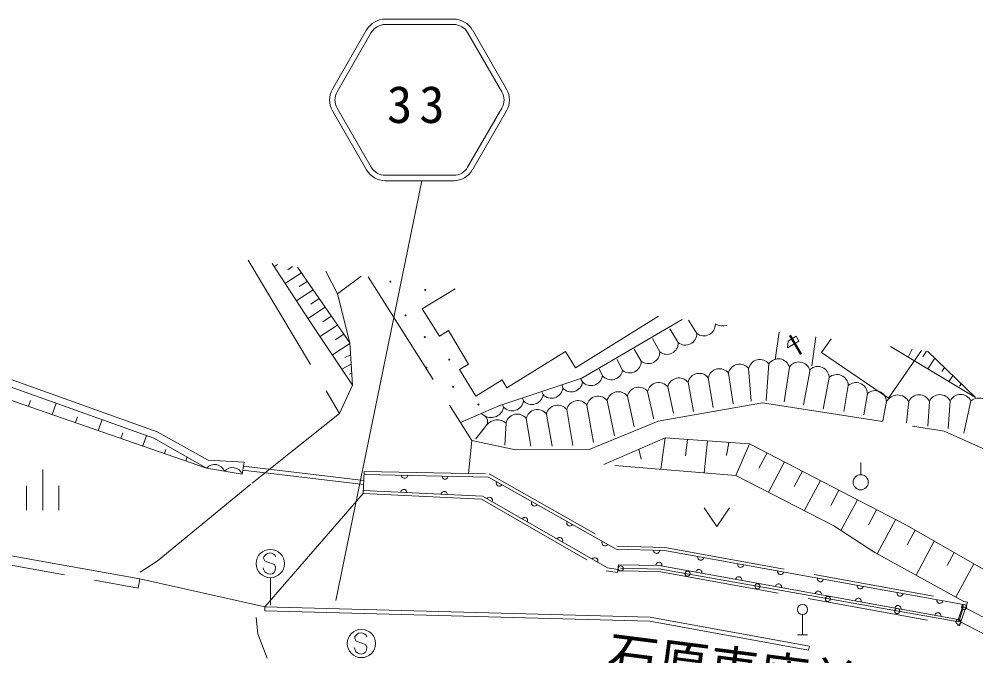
# Model space of a CAD drawing. Units: millimetres, scale not verified. Extents: x 40000 to 680000, y 20000 to 380000.
# Drawn here: x 214443 to 261705, y 271036 to 302484 of the extents above; entities that cross this region are included whole.
import ezdxf
from ezdxf.enums import TextEntityAlignment as Align

# ---------------------------------------------------------------- set-up
doc = ezdxf.new("R2010")
doc.units = ezdxf.units.MM
doc.header["$LTSCALE"] = 1000
doc.linetypes.add('DASHED', pattern=[7.5, 6, -1.5])
for name, color, linetype, lineweight in [('M-BGD', 7, 'Continuous', 13), ('M-BGD-HTXT', 7, 'Continuous', 13), ('M-BMK-OTRS', 5, 'Continuous', 13), ('M-STR-STRC', 7, 'Continuous', 13)]:
    doc.layers.add(name, color=color, linetype=linetype, lineweight=lineweight)
doc.styles.add('ＭＳ ゴシック', font='')
doc.styles.get('ＭＳ ゴシック').set_extended_font_data('MS Gothic')

msp = doc.modelspace()

# ---------------------------------------------------------------- linework, layer by layer
at = {"layer": 'M-BGD', "linetype": 'DASHED'}
for p, q in [((225764, 290574), (230277, 283002)), ((226948, 290407), (228782, 287589)), ((229600, 290034), (230170, 288922)), ((230170, 288922), (231343, 289795)), ((231678, 289749), (236807, 281677)), ((230170, 288922), (230773, 286492)), ((228782, 287589), (230912, 284405)), ((242237, 284756), (247203, 287651)), ((254080, 286011), (254554, 286692)), ((254080, 286011), (257383, 283761)), ((257383, 283761), (259023, 286118)), ((257488, 286315), (261681, 283800)), ((238140, 283388), (242237, 284756)), ((238140, 283388), (236250, 282554)), ((246005, 282623), (251157, 283534)), ((251157, 283534), (260144, 282136)), ((227854, 281074), (230277, 283002)), ((242598, 281228), (246005, 282623)), ((260144, 282136), (265680, 279651)), ((236807, 281677), (236634, 280041)), ((236807, 281677), (238961, 281215)), ((238961, 281215), (242598, 281228)), ((225948, 279564), (227854, 281074)), ((225524, 280400), (231475, 279699)), ((249853, 279952), (243320, 280483)), ((225501, 280201), (231451, 279500)), ((231487, 280149), (237670, 280020)), ((237670, 280020), (243976, 276450)), ((254686, 277453), (249853, 279952)), ((221258, 275712), (225948, 279564)), ((231439, 279050), (237289, 278770)), ((237289, 278770), (243450, 275235)), ((254686, 277453), (256721, 276134)), ((203396, 277426), (220321, 274387)), ((243976, 276450), (246333, 276387)), ((246333, 276387), (261290, 273684)), ((256721, 276134), (261116, 273715)), ((220427, 275167), (221258, 275712)), ((243450, 275235), (244003, 275157)), ((244013, 275234), (246037, 275207)), ((246037, 275207), (260891, 272521)), ((260819, 272780), (277805, 263926))]:
    msp.add_line(p, q, dxfattribs=at)
at = {"layer": 'M-BGD'}
for p, q in [((227206, 290371), (227058, 290274)), ((227954, 290265), (227717, 290109)), ((228191, 290231), (230773, 286492)), ((228385, 289951), (227606, 289440)), ((228675, 289530), (228280, 289272)), ((228965, 289110), (228166, 288586)), ((234359, 288181), (235990, 289156)), ((229262, 288680), (228858, 288414)), ((229559, 288250), (228740, 287712)), ((234359, 288181), (235207, 286832)), ((230167, 287369), (229327, 286818)), ((229863, 287809), (229448, 287537)), ((241922, 285267), (246031, 287807)), ((247920, 286963), (247508, 287610)), ((248836, 287420), (248826, 287435)), ((230478, 286918), (230053, 286639)), ((235207, 286832), (235647, 287109)), ((235647, 287109), (236635, 285451)), ((247004, 286506), (246579, 287185)), ((251787, 285650), (251986, 287022)), ((230775, 286458), (229928, 285903)), ((230773, 286492), (230912, 284405)), ((246088, 286048), (245736, 286712)), ((252434, 286587), (252404, 286250)), ((252404, 286250), (252964, 286582)), ((252825, 286818), (252434, 286587)), ((252502, 286835), (252553, 286865)), ((253040, 285928), (252502, 286835)), ((252550, 286868), (253088, 285961)), ((252964, 286582), (252825, 286818)), ((253596, 285354), (253803, 286789)), ((238535, 284279), (241427, 286066)), ((241427, 286066), (241922, 285267)), ((245172, 285591), (244833, 286178)), ((253088, 285961), (253038, 285931)), ((258564, 286177), (258356, 285794)), ((259273, 286086), (259091, 285808)), ((259322, 286079), (261681, 283800)), ((210585, 285547), (221092, 281795)), ((210703, 285877), (221265, 282099)), ((230533, 285768), (230812, 285898)), ((244256, 285134), (243979, 285677)), ((259681, 285733), (259335, 285207)), ((230842, 285449), (230385, 285193)), ((230872, 285003), (230741, 284951)), ((236193, 285178), (236635, 285451)), ((237006, 283862), (236193, 285178)), ((243253, 284875), (243093, 285199)), ((249483, 285001), (249724, 283489)), ((250481, 285228), (250603, 283611)), ((251479, 285456), (251347, 283649)), ((252492, 285301), (252227, 283575)), ((253516, 285182), (253184, 283438)), ((260158, 285272), (260026, 285084)), ((210594, 284859), (223705, 280310)), ((237006, 283862), (238299, 284661)), ((238299, 284661), (238535, 284279)), ((242278, 284564), (242196, 284696)), ((247487, 284546), (247750, 283099)), ((248485, 284774), (248728, 283302)), ((254460, 284785), (254168, 283214)), ((260575, 284869), (260376, 284583)), ((230277, 283002), (230912, 284405)), ((240327, 283941), (240260, 284077)), ((241302, 284253), (241264, 284398)), ((245490, 284091), (245792, 282728)), ((246489, 284319), (246761, 283019)), ((255403, 284388), (255177, 283099)), ((260989, 284469), (260903, 284353)), ((214898, 283366), (214998, 283646)), ((239352, 283630), (239301, 283746)), ((243493, 283643), (243861, 281897)), ((244492, 283864), (244832, 282349)), ((256347, 283991), (256171, 282948)), ((257291, 283594), (257109, 282648)), ((258387, 283598), (258276, 282550)), ((259411, 283607), (259325, 282386)), ((260434, 283616), (260334, 282271)), ((261458, 283626), (261106, 282027)), ((216070, 282959), (216269, 283517)), ((238377, 283318), (238325, 283443)), ((241494, 283200), (241788, 281426)), ((242493, 283422), (242824, 281581)), ((217221, 282560), (217319, 282835)), ((218351, 282168), (218543, 282705)), ((237445, 282891), (237290, 282986)), ((239494, 282758), (239725, 281401)), ((240494, 282979), (240776, 281397)), ((237536, 282429), (237011, 281760)), ((238495, 282537), (238439, 281435)), ((219461, 281782), (219558, 282054)), ((220551, 281404), (220736, 281922)), ((221092, 281795), (223705, 280310)), ((221265, 282099), (223774, 280704)), ((243320, 280483), (246359, 281806)), ((246359, 281806), (246150, 280253)), ((246359, 281806), (250530, 281506)), ((247458, 281727), (247355, 280916)), ((221622, 281033), (221691, 281227)), ((245053, 281237), (245164, 280759)), ((248445, 281656), (248283, 280080)), ((249506, 281579), (249383, 280939)), ((250530, 281506), (249853, 279952)), ((250530, 281506), (258280, 277486)), ((222673, 280668), (222741, 280858)), ((251391, 281059), (250986, 280302)), ((225461, 280005), (223705, 280310)), ((223774, 280704), (225564, 280596)), ((225564, 280596), (225461, 280005)), ((252253, 280612), (251455, 279123)), ((256016, 279984), (256016, 280584)), ((215608, 280235), (215608, 278235)), ((231439, 279050), (231487, 280149)), ((231484, 279999), (237629, 279870)), ((237629, 279870), (243935, 276301)), ((253140, 280152), (252736, 279398)), ((214808, 279440), (214808, 278240)), ((216408, 279440), (216408, 278240)), ((254027, 279692), (253231, 278205)), ((231446, 279200), (237332, 278918)), ((237332, 278918), (243500, 275379)), ((254942, 279218), (254539, 278466)), ((255856, 278743), (255041, 277222)), ((248285, 278342), (248910, 277418)), ((248910, 277418), (249535, 278342)), ((256798, 278255), (256397, 277507)), ((203448, 277884), (220403, 274839)), ((257752, 277789), (256833, 276073)), ((258280, 277486), (264187, 274102)), ((258701, 277245), (258311, 276518)), ((259650, 276702), (258748, 275018)), ((243935, 276301), (246318, 276238)), ((246318, 276238), (261089, 273568)), ((260627, 276142), (260284, 275500)), ((261605, 275581), (260722, 273932)), ((243500, 275379), (244024, 275306)), ((244003, 275157), (244051, 275534)), ((244051, 275534), (246066, 275506)), ((244144, 275367), (246147, 275323)), ((246066, 275506), (260838, 272836)), ((260858, 272710), (246147, 275323)), ((220321, 274387), (220403, 274839)), ((260891, 272521), (261290, 273684)), ((226587, 273452), (226582, 273252)), ((226582, 273252), (245600, 272755)), ((226587, 273452), (245620, 272954)), ((261089, 273568), (260838, 272836)), ((260858, 272710), (261099, 273477)), ((261055, 273469), (277913, 264682)), ((226156, 272934), (226231, 272125)), ((245600, 272755), (253443, 271325)), ((245620, 272954), (253479, 271522)), ((253140, 272077), (253140, 273077)), ((226231, 272125), (226700, 270919)), ((252890, 272077), (253390, 272077)), ((253479, 271522), (253443, 271325))]:
    msp.add_line(p, q, dxfattribs=at)
for centre, radius in [((232787, 289521), 25), ((234508, 289108), 25), ((233533, 287849), 25), ((234479, 286778), 25), ((235687, 285668), 25), ((234563, 285267), 25), ((235884, 284330), 25), ((237134, 283451), 25), ((256016, 279609), 375), ((244159, 275358), 125), ((247460, 275098), 125), ((250914, 274472), 125), ((254398, 273850), 125), ((253140, 273327), 250), ((257820, 273251), 125), ((261120, 273444), 125), ((260841, 272715), 125)]:
    msp.add_circle(centre, radius, dxfattribs=at)
for centre, radius, start, end in [((248270, 287407), 566, 231.7114, 1.3554), ((249209, 288195), 860, 244.2801, 283.2615), ((247354, 286950), 566, 231.7114, 1.3554), ((246438, 286492), 566, 231.7114, 1.3554), ((245523, 286035), 566, 231.7114, 1.3554), ((244607, 285578), 566, 231.7114, 1.3554), ((251034, 285108), 566, 38.0139, 167.6578), ((251949, 285141), 566, 16.5025, 146.1465), ((252961, 284986), 566, 16.5025, 146.1465), ((243692, 285247), 576, 220.2691, 348.5983), ((248039, 284425), 566, 38.0139, 167.6578), ((249038, 284653), 566, 38.0139, 167.6578), ((250036, 284880), 566, 38.0139, 167.6578), ((253895, 284762), 566, 2.361, 132.005), ((241717, 284637), 566, 222.8848, 352.5287), ((242692, 284949), 566, 222.8848, 352.5287), ((246043, 283970), 566, 38.0139, 167.6578), ((247041, 284198), 566, 38.0139, 167.6578), ((254838, 284365), 566, 2.361, 132.005), ((255782, 283968), 566, 2.361, 132.005), ((240741, 284326), 566, 222.8848, 352.5287), ((244044, 283518), 566, 37.6523, 167.2962), ((245045, 283743), 566, 38.0139, 167.6578), ((256725, 283571), 566, 2.361, 132.005), ((238791, 283703), 566, 222.8848, 352.5287), ((239766, 284015), 566, 222.8848, 352.5287), ((242045, 283076), 566, 37.6523, 167.2962), ((243045, 283297), 566, 37.6523, 167.2962), ((257840, 283296), 625, 28.8699, 151.5239), ((258901, 283362), 566, 25.6955, 155.3395), ((259925, 283371), 566, 25.6955, 155.3395), ((260948, 283380), 566, 25.6955, 155.3395), ((261869, 283082), 681, 10.3318, 127.0808), ((237759, 283436), 629, 240.1187, 349.2032), ((240046, 282634), 566, 37.6523, 167.2962), ((241046, 282855), 566, 37.6523, 167.2962), ((237224, 282607), 360, 330.3182, 51.9773), ((238066, 282038), 658, 49.3293, 143.5173), ((239047, 282413), 566, 37.6523, 167.2962), ((224098, 279966), 522, 21.5639, 138.7611), ((224976, 279813), 522, 21.5639, 138.7611), ((233484, 279957), 150, 178.8015, 358.8016), ((235483, 279915), 150, 178.8015, 358.8016), ((238162, 279569), 150, 150.4916, 330.4916), ((233444, 279104), 150, 357.2621, 177.2621), ((235441, 279009), 150, 357.2621, 177.2621), ((237678, 278720), 150, 330.153, 150.153), ((239903, 278584), 150, 150.4916, 330.4916), ((239413, 277725), 150, 330.153, 150.153), ((241643, 277598), 150, 150.4916, 330.4916), ((241147, 276729), 150, 330.153, 150.153), ((243384, 276613), 150, 150.4916, 330.4916), ((245934, 276248), 150, 178.4621, 358.4621), ((242882, 275734), 150, 330.153, 150.153), ((246050, 275506), 150, 359.2082, 179.2082), ((248117, 275912), 150, 169.7546, 349.7546), ((250086, 275556), 150, 169.7546, 349.7546), ((248019, 275153), 150, 349.7546, 169.7546), ((252054, 275201), 150, 169.7546, 349.7546), ((249987, 274797), 150, 349.7546, 169.7546), ((254022, 274845), 150, 169.7546, 349.7546), ((251955, 274441), 150, 349.7546, 169.7546), ((253923, 274086), 150, 349.7546, 169.7546), ((255990, 274489), 150, 169.7546, 349.7546), ((257958, 274134), 150, 169.7546, 349.7546), ((255891, 273730), 150, 349.7546, 169.7546), ((259926, 273778), 150, 169.7546, 349.7546), ((257859, 273374), 150, 349.7546, 169.7546), ((259827, 273018), 150, 349.7546, 169.7546)]:
    msp.add_arc(centre, radius, start, end, dxfattribs=at)
at = {"layer": 'M-BGD-HTXT'}
for p, q in [((235909, 302484), (232530, 302484)), ((232530, 302218), (235909, 302218)), ((231609, 301952), (229920, 299026)), ((230150, 298893), (231839, 301819)), ((236600, 301819), (238290, 298893)), ((238520, 299026), (236831, 301952)), ((229920, 297962), (231609, 295036)), ((231839, 295169), (230150, 298095)), ((238290, 298095), (236600, 295169)), ((236831, 295036), (238520, 297962)), ((235909, 294770), (232530, 294770)), ((235909, 294504), (232530, 294504))]:
    msp.add_line(p, q, dxfattribs=at)
for centre, radius, start, end in [((232530, 301420), 1064, 90, 150), ((235909, 301420), 1064, 30, 90), ((232530, 301420), 798, 90, 150), ((235909, 301420), 798, 30, 90), ((230841, 298494), 1064, 150, 210), ((230841, 298494), 798, 150, 210), ((237598, 298494), 798, 330, 30), ((237598, 298494), 1064, 330, 30), ((232530, 295568), 1064, 210, 270), ((232530, 295568), 798, 210, 270), ((235909, 295568), 798, 270, 330), ((235909, 295568), 1064, 270, 330)]:
    msp.add_arc(centre, radius, start, end, dxfattribs=at)
at = {"layer": 'M-BMK-OTRS'}
msp.add_lwpolyline([(220403, 274839), (226587, 273452), (231439, 279050)], dxfattribs=at)
at = {"layer": 'M-STR-STRC'}
for p, q in [((230082, 273765), (234329, 294504)), ((226620, 276032), (226530, 275935)), ((226712, 276097), (226620, 276032)), ((226828, 276121), (226712, 276097)), ((226909, 276109), (226828, 276121)), ((227010, 276059), (226909, 276109)), ((227087, 276006), (227010, 276059)), ((226530, 275935), (226519, 275856)), ((226519, 275856), (226579, 275728)), ((226579, 275728), (226685, 275677)), ((226685, 275677), (227057, 275545)), ((227057, 275545), (227113, 275424)), ((227111, 275928), (227087, 276006)), ((226521, 275313), (226493, 275390)), ((226580, 275189), (226521, 275313)), ((226652, 275138), (226580, 275189)), ((226754, 275085), (226652, 275138)), ((226838, 275073), (226754, 275085)), ((226956, 275093), (226838, 275073)), ((227043, 275160), (226956, 275093)), ((227093, 275265), (227043, 275160)), ((227113, 275424), (227093, 275265)), ((226854, 273548), (226854, 274895)), ((231033, 271987), (231022, 271908)), ((231022, 271908), (231082, 271780)), ((231123, 272084), (231033, 271987)), ((231082, 271780), (231188, 271729)), ((231215, 272149), (231123, 272084)), ((231331, 272173), (231215, 272149)), ((231412, 272161), (231331, 272173)), ((231513, 272111), (231412, 272161)), ((231590, 272058), (231513, 272111)), ((231614, 271980), (231590, 272058)), ((231024, 271365), (230996, 271442)), ((231082, 271241), (231024, 271365)), ((231188, 271729), (231560, 271597)), ((231596, 271317), (231546, 271212)), ((231560, 271597), (231616, 271476)), ((231616, 271476), (231596, 271317)), ((231155, 271190), (231082, 271241)), ((231257, 271137), (231155, 271190)), ((231341, 271125), (231257, 271137)), ((231459, 271145), (231341, 271125)), ((231546, 271212), (231459, 271145))]:
    msp.add_line(p, q, dxfattribs=at)
for centre in [(226850, 275595), (231353, 271647)]:
    msp.add_circle(centre, 700, dxfattribs=at)

# ---------------------------------------------------------------- texts
at = {"layer": 'M-BGD', "style": 'ＭＳ ゴシック'}
msp.add_text('石原車庫前\u3000バス停', height=1833, rotation=352.715, dxfattribs=at).set_placement((243345, 269691), align=Align.BOTTOM_LEFT)
at = {"layer": 'M-BGD-HTXT', "insert": (234211, 298257), "char_height": 1833, "attachment_point": 5, "style": 'ＭＳ ゴシック'}
msp.add_mtext('\\T1.28;33', dxfattribs=at)

doc.saveas('drawing.dxf')
